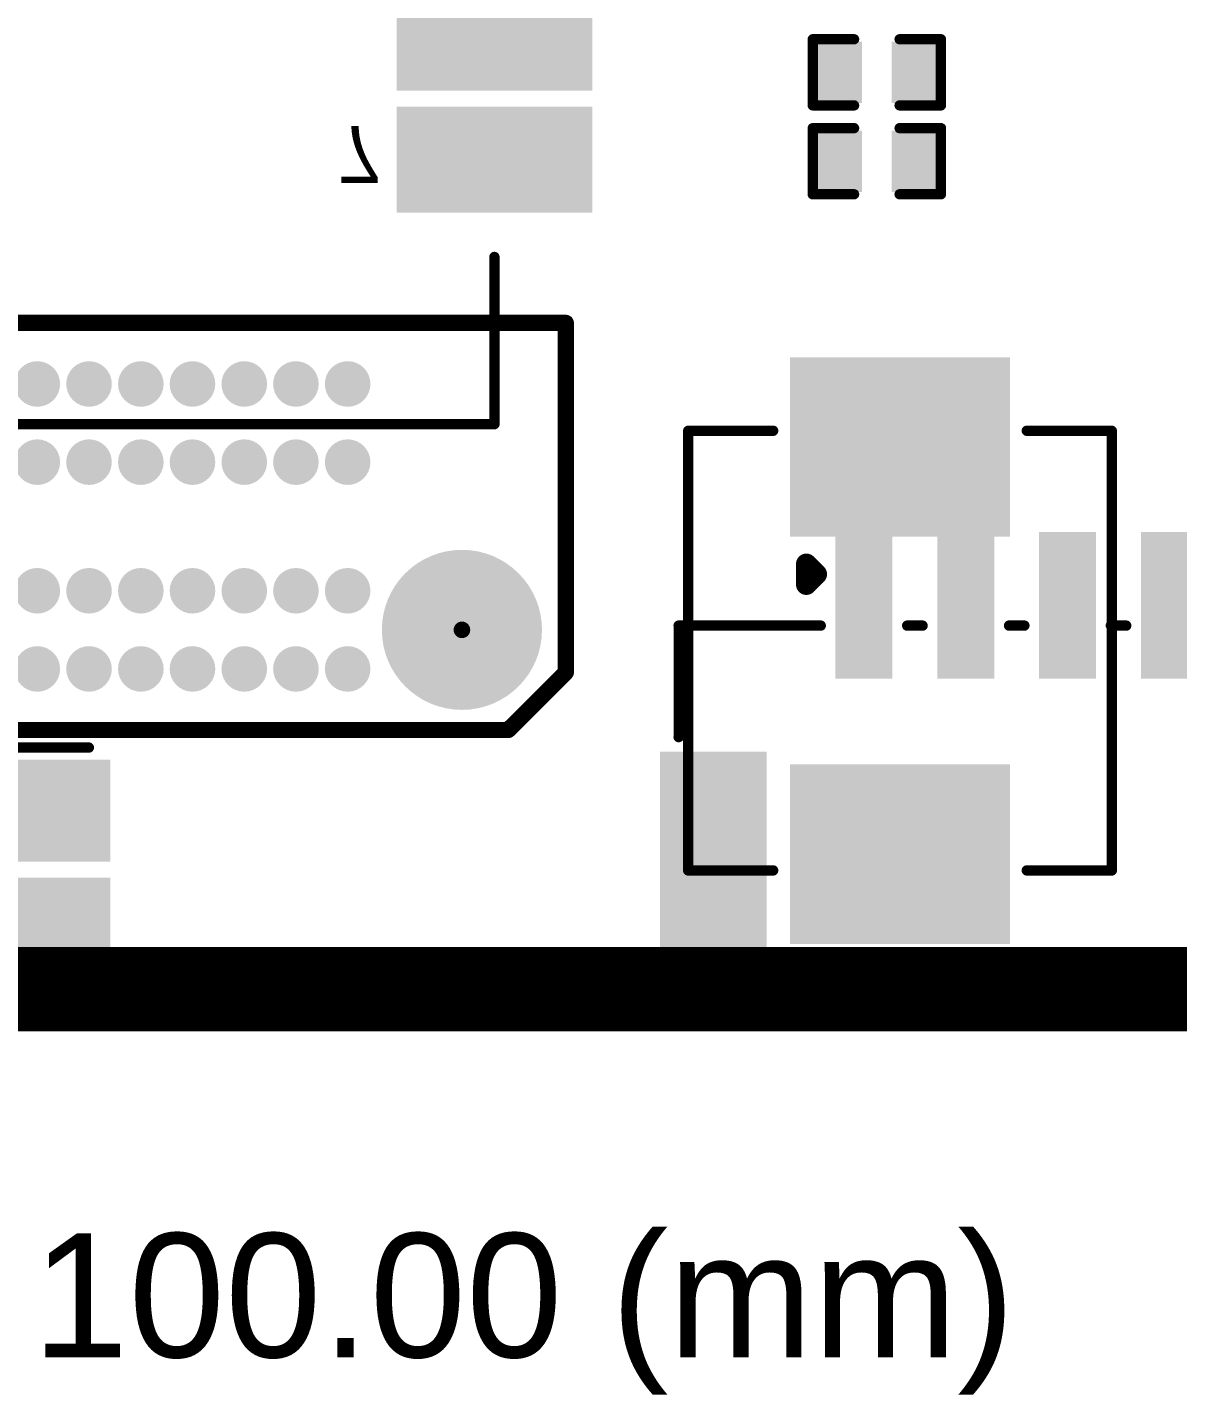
# Model space of a CAD drawing. Header units: inches. Extents: x -5 to 5450, y -4 to 5452.
# Drawn here: x 37.6 to 51.73, y -3.73 to 13.06 of the extents above; entities that cross this region are included whole.
import ezdxf

# ---------------------------------------------------------------- set-up
doc = ezdxf.new("R2010")
doc.units = ezdxf.units.IN
for name, color, linetype in [('Board_outline', 216, 'Continuous'), ('Bottom Layer', 5, 'Continuous'), ('Bottom Overlay', 54, 'Continuous'), ('Bottom Paste', 16, 'Continuous'), ('Bottom Solder', 6, 'Continuous'), ('Ground', 76, 'Continuous'), ('Pad Holes', 156, 'Continuous'), ('Power', 16, 'Continuous'), ('Top Layer', 1, 'Continuous'), ('Top Overlay', 2, 'Continuous'), ('Top Paste', 8, 'Continuous'), ('Top Solder', 216, 'Continuous')]:
    doc.layers.add(name, color=color, linetype=linetype)
doc.styles.add('Arial', font='', dxfattribs={"height": 0.2})
doc.styles.get('Arial').set_extended_font_data('Arial')

# ---------------------------------------------------------------- blocks, each defined once
blk = doc.blocks.new('BL_R8812AF1_B_14')
at = {"layer": 'Bottom Layer'}
for points in [[(12.4, -3.6), (14.6, -3.6), (14.6, -4.7), (12.4, -4.7)], [(12.4, -5.1), (14.6, -5.1), (14.6, -6.2), (12.4, -6.2)]]:
    blk.add_hatch(color=5, dxfattribs=at).paths.add_polyline_path(points)
at = {"layer": 'Bottom Paste'}
for points in [[(12.4, -3.6), (14.6, -3.6), (14.6, -4.7), (12.4, -4.7)], [(12.4, -5.1), (14.6, -5.1), (14.6, -6.2), (12.4, -6.2)]]:
    blk.add_hatch(color=16, dxfattribs=at).paths.add_polyline_path(points)
at = {"layer": 'Bottom Solder'}
for points in [[(12.298, -3.498), (14.702, -3.498), (14.702, -4.802), (12.298, -4.802)], [(12.298, -4.998), (14.702, -4.998), (14.702, -6.302), (12.298, -6.302)]]:
    blk.add_hatch(color=6, dxfattribs=at).paths.add_polyline_path(points)
at = {"layer": 'Bottom Overlay'}
for points in [[(13.5, -8.9, 0.127, 0.127, 0), (13.5, -6.846, 0.127, 0.127, 0)], [(-13.5, -8.9, 0.127, 0.127, 0), (13.5, -8.9, 0.127, 0.127, 0)]]:
    blk.add_lwpolyline(points, format="xyseb", dxfattribs=at)
for points in [[(13.468, -6.846, 0.0635, 0.0635, 1), (13.532, -6.846, 0.0635, 0.0635, 1)], [(13.468, -8.9, 0.0635, 0.0635, 1), (13.532, -8.9, 0.0635, 0.0635, 1)], [(13.468, -8.9, 0.0635, 0.0635, 1), (13.532, -8.9, 0.0635, 0.0635, 1)]]:
    blk.add_lwpolyline(points, format="xyseb", close=True, dxfattribs=at)
at = {"layer": 'Bottom Overlay', "style": 'Arial', "text_generation_flag": 2}
blk.add_text('7', height=0.7, rotation=180, dxfattribs=at).set_placement((11.57, -5.236))
blk = doc.blocks.new('EVQ_P7J01P_B_21')
at = {"layer": 'Bottom Layer'}
for points in [[(-2.5, 1.25), (-1.1, 1.25), (-1.1, 0.2), (-2.5, 0.2)], [(1.1, 1.25), (2.5, 1.25), (2.5, 0.2), (1.1, 0.2)], [(-2.5, -0.2), (-1.1, -0.2), (-1.1, -1.25), (-2.5, -1.25)], [(1.1, -0.2), (2.5, -0.2), (2.5, -1.25), (1.1, -1.25)]]:
    blk.add_hatch(color=5, dxfattribs=at).paths.add_polyline_path(points)
at = {"layer": 'Bottom Paste'}
for points in [[(-2.5, 1.25), (-1.1, 1.25), (-1.1, 0.2), (-2.5, 0.2)], [(1.1, 1.25), (2.5, 1.25), (2.5, 0.2), (1.1, 0.2)], [(-2.5, -0.2), (-1.1, -0.2), (-1.1, -1.25), (-2.5, -1.25)], [(1.1, -0.2), (2.5, -0.2), (2.5, -1.25), (1.1, -1.25)]]:
    blk.add_hatch(color=16, dxfattribs=at).paths.add_polyline_path(points)
at = {"layer": 'Bottom Solder'}
for points in [[(-2.602, 1.352), (-0.998, 1.352), (-0.998, 0.098), (-2.602, 0.098)], [(0.998, 1.352), (2.602, 1.352), (2.602, 0.098), (0.998, 0.098)], [(-2.602, -0.098), (-0.998, -0.098), (-0.998, -1.352), (-2.602, -1.352)], [(0.998, -0.098), (2.602, -0.098), (2.602, -1.352), (0.998, -1.352)]]:
    blk.add_hatch(color=6, dxfattribs=at).paths.add_polyline_path(points)
at = {"layer": 'Bottom Overlay'}
for points in [[(1.575, 1.473, 0.127, 0.127, 0), (-1.6, 1.473, 0.127, 0.127, 0)], [(-0.838, 1.194, 0.127, 0.127, 0), (-0.838, 0.965, 0.127, 0.127, 0)], [(-0.686, 0.813, 0.127, 0.127, 0), (-0.838, 0.965, 0.127, 0.127, 0)], [(-0.33, 0.813, 0.127, 0.127, 0), (-0.686, 0.813, 0.127, 0.127, 0)], [(2.311, -1.499, 0.127, 0.127, 0), (-2.337, -1.499, 0.127, 0.127, 0)]]:
    blk.add_lwpolyline(points, format="xyseb", dxfattribs=at)
for points in [[(-1.632, 1.473, 0.0635, 0.0635, 1), (-1.568, 1.473, 0.0635, 0.0635, 1)], [(1.543, 1.473, 0.0635, 0.0635, 1), (1.607, 1.473, 0.0635, 0.0635, 1)], [(-0.87, 1.194, 0.0635, 0.0635, 1), (-0.806, 1.194, 0.0635, 0.0635, 1)], [(-0.87, 0.965, 0.0635, 0.0635, 1), (-0.806, 0.965, 0.0635, 0.0635, 1)], [(-0.87, 0.965, 0.0635, 0.0635, 1), (-0.806, 0.965, 0.0635, 0.0635, 1)], [(-0.718, 0.813, 0.0635, 0.0635, 1), (-0.654, 0.813, 0.0635, 0.0635, 1)], [(-0.718, 0.813, 0.0635, 0.0635, 1), (-0.654, 0.813, 0.0635, 0.0635, 1)], [(-0.362, 0.813, 0.0635, 0.0635, 1), (-0.298, 0.813, 0.0635, 0.0635, 1)], [(-2.369, -1.499, 0.0635, 0.0635, 1), (-2.305, -1.499, 0.0635, 0.0635, 1)], [(2.28, -1.499, 0.0635, 0.0635, 1), (2.343, -1.499, 0.0635, 0.0635, 1)]]:
    blk.add_lwpolyline(points, format="xyseb", close=True, dxfattribs=at)
at = {"layer": 'Bottom Overlay', "style": 'Arial', "text_generation_flag": 2}
blk.add_text('PCB EDGE', height=0.3, rotation=90, dxfattribs=at).set_placement((0.205, 1.17))
blk = doc.blocks.new('YSPI0520_2R2M__B_146')
at = {"layer": 'Bottom Layer'}
for points in [[(-3.5, 1.25), (-1.5, 1.25), (-1.5, -1.25), (-3.5, -1.25)], [(1.5, 1.25), (3.5, 1.25), (3.5, -1.25), (1.5, -1.25)]]:
    blk.add_hatch(color=5, dxfattribs=at).paths.add_polyline_path(points)
at = {"layer": 'Bottom Paste'}
for points in [[(-3.5, 1.25), (-1.5, 1.25), (-1.5, -1.25), (-3.5, -1.25)], [(1.5, 1.25), (3.5, 1.25), (3.5, -1.25), (1.5, -1.25)]]:
    blk.add_hatch(color=16, dxfattribs=at).paths.add_polyline_path(points)
at = {"layer": 'Bottom Solder'}
for points in [[(-3.602, 1.352), (-1.398, 1.352), (-1.398, -1.352), (-3.602, -1.352)], [(1.398, 1.352), (3.602, 1.352), (3.602, -1.352), (1.398, -1.352)]]:
    blk.add_hatch(color=6, dxfattribs=at).paths.add_polyline_path(points)
at = {"layer": 'Bottom Overlay'}
for points in [[(-2.7, 1.557, 0.127, 0.127, 0), (-2.7, 2.6, 0.127, 0.127, 0)], [(2.7, 2.6, 0.127, 0.127, 0), (-2.7, 2.6, 0.127, 0.127, 0)], [(2.7, 1.557, 0.127, 0.127, 0), (2.7, 2.6, 0.127, 0.127, 0)], [(-2.7, -2.6, 0.127, 0.127, 0), (-2.7, -1.557, 0.127, 0.127, 0)], [(2.7, -2.6, 0.127, 0.127, 0), (2.7, -1.557, 0.127, 0.127, 0)], [(2.7, -2.6, 0.127, 0.127, 0), (-2.7, -2.6, 0.127, 0.127, 0)]]:
    blk.add_lwpolyline(points, format="xyseb", dxfattribs=at)
for points in [[(-2.732, 2.6, 0.0635, 0.0635, 1), (-2.668, 2.6, 0.0635, 0.0635, 1)], [(-2.732, 2.6, 0.0635, 0.0635, 1), (-2.668, 2.6, 0.0635, 0.0635, 1)], [(2.668, 2.6, 0.0635, 0.0635, 1), (2.732, 2.6, 0.0635, 0.0635, 1)], [(2.668, 2.6, 0.0635, 0.0635, 1), (2.732, 2.6, 0.0635, 0.0635, 1)], [(-2.732, 1.557, 0.0635, 0.0635, 1), (-2.668, 1.557, 0.0635, 0.0635, 1)], [(2.668, 1.557, 0.0635, 0.0635, 1), (2.732, 1.557, 0.0635, 0.0635, 1)], [(-2.732, -1.557, 0.0635, 0.0635, 1), (-2.668, -1.557, 0.0635, 0.0635, 1)], [(2.668, -1.557, 0.0635, 0.0635, 1), (2.732, -1.557, 0.0635, 0.0635, 1)], [(-2.732, -2.6, 0.0635, 0.0635, 1), (-2.668, -2.6, 0.0635, 0.0635, 1)], [(-2.732, -2.6, 0.0635, 0.0635, 1), (-2.668, -2.6, 0.0635, 0.0635, 1)], [(2.668, -2.6, 0.0635, 0.0635, 1), (2.732, -2.6, 0.0635, 0.0635, 1)], [(2.668, -2.6, 0.0635, 0.0635, 1), (2.732, -2.6, 0.0635, 0.0635, 1)]]:
    blk.add_lwpolyline(points, format="xyseb", close=True, dxfattribs=at)
blk = doc.blocks.new('ADM6_30_01_5_L_4_2_A_TR_157')
at = {"layer": 'Bottom Solder'}
h = blk.add_hatch(color=6, dxfattribs=at)
edge = h.paths.add_edge_path()
edge.add_arc((-10.61, 1.27), 0.102, 0, 360)
at = {"layer": 'Ground'}
h = blk.add_hatch(color=76, dxfattribs=at)
edge = h.paths.add_edge_path()
edge.add_arc((-10.61, 1.27), 0.983, 0, 360)
at = {"layer": 'Pad Holes'}
h = blk.add_hatch(color=7, dxfattribs=at)
edge = h.paths.add_edge_path()
edge.add_arc((-10.61, 1.27), 0.475, 0, 360)
at = {"layer": 'Power'}
h = blk.add_hatch(color=16, dxfattribs=at)
edge = h.paths.add_edge_path()
edge.add_arc((-10.61, 1.27), 0.983, 0, 360)
at = {"layer": 'Top Layer'}
h = blk.add_hatch(color=1, dxfattribs=at)
edge = h.paths.add_edge_path()
edge.add_arc((-9.207, 1.75), 0.178, 0, 360)
h = blk.add_hatch(color=1, dxfattribs=at)
edge = h.paths.add_edge_path()
edge.add_arc((-8.572, 1.75), 0.178, 0, 360)
h = blk.add_hatch(color=1, dxfattribs=at)
edge = h.paths.add_edge_path()
edge.add_arc((-7.938, 1.75), 0.178, 0, 360)
h = blk.add_hatch(color=1, dxfattribs=at)
edge = h.paths.add_edge_path()
edge.add_arc((-7.302, 1.75), 0.178, 0, 360)
h = blk.add_hatch(color=1, dxfattribs=at)
edge = h.paths.add_edge_path()
edge.add_arc((-6.668, 1.75), 0.178, 0, 360)
h = blk.add_hatch(color=1, dxfattribs=at)
edge = h.paths.add_edge_path()
edge.add_arc((-6.032, 1.75), 0.178, 0, 360)
h = blk.add_hatch(color=1, dxfattribs=at)
edge = h.paths.add_edge_path()
edge.add_arc((-5.397, 1.75), 0.178, 0, 360)
h = blk.add_hatch(color=1, dxfattribs=at)
edge = h.paths.add_edge_path()
edge.add_arc((-9.207, 0.79), 0.178, 0, 360)
h = blk.add_hatch(color=1, dxfattribs=at)
edge = h.paths.add_edge_path()
edge.add_arc((-8.572, 0.79), 0.178, 0, 360)
h = blk.add_hatch(color=1, dxfattribs=at)
edge = h.paths.add_edge_path()
edge.add_arc((-7.938, 0.79), 0.178, 0, 360)
h = blk.add_hatch(color=1, dxfattribs=at)
edge = h.paths.add_edge_path()
edge.add_arc((-7.302, 0.79), 0.178, 0, 360)
h = blk.add_hatch(color=1, dxfattribs=at)
edge = h.paths.add_edge_path()
edge.add_arc((-6.668, 0.79), 0.178, 0, 360)
h = blk.add_hatch(color=1, dxfattribs=at)
edge = h.paths.add_edge_path()
edge.add_arc((-6.032, 0.79), 0.178, 0, 360)
h = blk.add_hatch(color=1, dxfattribs=at)
edge = h.paths.add_edge_path()
edge.add_arc((-5.397, 0.79), 0.178, 0, 360)
h = blk.add_hatch(color=1, dxfattribs=at)
edge = h.paths.add_edge_path()
edge.add_arc((-9.207, -0.79), 0.178, 0, 360)
h = blk.add_hatch(color=1, dxfattribs=at)
edge = h.paths.add_edge_path()
edge.add_arc((-8.572, -0.79), 0.178, 0, 360)
h = blk.add_hatch(color=1, dxfattribs=at)
edge = h.paths.add_edge_path()
edge.add_arc((-7.938, -0.79), 0.178, 0, 360)
h = blk.add_hatch(color=1, dxfattribs=at)
edge = h.paths.add_edge_path()
edge.add_arc((-7.302, -0.79), 0.178, 0, 360)
h = blk.add_hatch(color=1, dxfattribs=at)
edge = h.paths.add_edge_path()
edge.add_arc((-6.668, -0.79), 0.178, 0, 360)
h = blk.add_hatch(color=1, dxfattribs=at)
edge = h.paths.add_edge_path()
edge.add_arc((-6.032, -0.79), 0.178, 0, 360)
h = blk.add_hatch(color=1, dxfattribs=at)
edge = h.paths.add_edge_path()
edge.add_arc((-5.397, -0.79), 0.178, 0, 360)
h = blk.add_hatch(color=1, dxfattribs=at)
edge = h.paths.add_edge_path()
edge.add_arc((-9.207, -1.75), 0.178, 0, 360)
h = blk.add_hatch(color=1, dxfattribs=at)
edge = h.paths.add_edge_path()
edge.add_arc((-8.572, -1.75), 0.178, 0, 360)
h = blk.add_hatch(color=1, dxfattribs=at)
edge = h.paths.add_edge_path()
edge.add_arc((-7.938, -1.75), 0.178, 0, 360)
h = blk.add_hatch(color=1, dxfattribs=at)
edge = h.paths.add_edge_path()
edge.add_arc((-7.302, -1.75), 0.178, 0, 360)
h = blk.add_hatch(color=1, dxfattribs=at)
edge = h.paths.add_edge_path()
edge.add_arc((-6.668, -1.75), 0.178, 0, 360)
h = blk.add_hatch(color=1, dxfattribs=at)
edge = h.paths.add_edge_path()
edge.add_arc((-6.032, -1.75), 0.178, 0, 360)
h = blk.add_hatch(color=1, dxfattribs=at)
edge = h.paths.add_edge_path()
edge.add_arc((-5.397, -1.75), 0.178, 0, 360)
at = {"layer": 'Top Paste'}
h = blk.add_hatch(color=8, dxfattribs=at)
edge = h.paths.add_edge_path()
edge.add_arc((-9.207, 1.75), 0.178, 0, 360)
h = blk.add_hatch(color=8, dxfattribs=at)
edge = h.paths.add_edge_path()
edge.add_arc((-8.572, 1.75), 0.178, 0, 360)
h = blk.add_hatch(color=8, dxfattribs=at)
edge = h.paths.add_edge_path()
edge.add_arc((-7.938, 1.75), 0.178, 0, 360)
h = blk.add_hatch(color=8, dxfattribs=at)
edge = h.paths.add_edge_path()
edge.add_arc((-7.302, 1.75), 0.178, 0, 360)
h = blk.add_hatch(color=8, dxfattribs=at)
edge = h.paths.add_edge_path()
edge.add_arc((-6.668, 1.75), 0.178, 0, 360)
h = blk.add_hatch(color=8, dxfattribs=at)
edge = h.paths.add_edge_path()
edge.add_arc((-6.032, 1.75), 0.178, 0, 360)
h = blk.add_hatch(color=8, dxfattribs=at)
edge = h.paths.add_edge_path()
edge.add_arc((-5.397, 1.75), 0.178, 0, 360)
h = blk.add_hatch(color=8, dxfattribs=at)
edge = h.paths.add_edge_path()
edge.add_arc((-9.207, 0.79), 0.178, 0, 360)
h = blk.add_hatch(color=8, dxfattribs=at)
edge = h.paths.add_edge_path()
edge.add_arc((-8.572, 0.79), 0.178, 0, 360)
h = blk.add_hatch(color=8, dxfattribs=at)
edge = h.paths.add_edge_path()
edge.add_arc((-7.938, 0.79), 0.178, 0, 360)
h = blk.add_hatch(color=8, dxfattribs=at)
edge = h.paths.add_edge_path()
edge.add_arc((-7.302, 0.79), 0.178, 0, 360)
h = blk.add_hatch(color=8, dxfattribs=at)
edge = h.paths.add_edge_path()
edge.add_arc((-6.668, 0.79), 0.178, 0, 360)
h = blk.add_hatch(color=8, dxfattribs=at)
edge = h.paths.add_edge_path()
edge.add_arc((-6.032, 0.79), 0.178, 0, 360)
h = blk.add_hatch(color=8, dxfattribs=at)
edge = h.paths.add_edge_path()
edge.add_arc((-5.397, 0.79), 0.178, 0, 360)
h = blk.add_hatch(color=8, dxfattribs=at)
edge = h.paths.add_edge_path()
edge.add_arc((-9.207, -0.79), 0.178, 0, 360)
h = blk.add_hatch(color=8, dxfattribs=at)
edge = h.paths.add_edge_path()
edge.add_arc((-8.572, -0.79), 0.178, 0, 360)
h = blk.add_hatch(color=8, dxfattribs=at)
edge = h.paths.add_edge_path()
edge.add_arc((-7.938, -0.79), 0.178, 0, 360)
h = blk.add_hatch(color=8, dxfattribs=at)
edge = h.paths.add_edge_path()
edge.add_arc((-7.302, -0.79), 0.178, 0, 360)
h = blk.add_hatch(color=8, dxfattribs=at)
edge = h.paths.add_edge_path()
edge.add_arc((-6.668, -0.79), 0.178, 0, 360)
h = blk.add_hatch(color=8, dxfattribs=at)
edge = h.paths.add_edge_path()
edge.add_arc((-6.032, -0.79), 0.178, 0, 360)
h = blk.add_hatch(color=8, dxfattribs=at)
edge = h.paths.add_edge_path()
edge.add_arc((-5.397, -0.79), 0.178, 0, 360)
h = blk.add_hatch(color=8, dxfattribs=at)
edge = h.paths.add_edge_path()
edge.add_arc((-9.207, -1.75), 0.178, 0, 360)
h = blk.add_hatch(color=8, dxfattribs=at)
edge = h.paths.add_edge_path()
edge.add_arc((-8.572, -1.75), 0.178, 0, 360)
h = blk.add_hatch(color=8, dxfattribs=at)
edge = h.paths.add_edge_path()
edge.add_arc((-7.938, -1.75), 0.178, 0, 360)
h = blk.add_hatch(color=8, dxfattribs=at)
edge = h.paths.add_edge_path()
edge.add_arc((-7.302, -1.75), 0.178, 0, 360)
h = blk.add_hatch(color=8, dxfattribs=at)
edge = h.paths.add_edge_path()
edge.add_arc((-6.668, -1.75), 0.178, 0, 360)
h = blk.add_hatch(color=8, dxfattribs=at)
edge = h.paths.add_edge_path()
edge.add_arc((-6.032, -1.75), 0.178, 0, 360)
h = blk.add_hatch(color=8, dxfattribs=at)
edge = h.paths.add_edge_path()
edge.add_arc((-5.397, -1.75), 0.178, 0, 360)
at = {"layer": 'Top Solder'}
h = blk.add_hatch(color=216, dxfattribs=at)
edge = h.paths.add_edge_path()
edge.add_arc((-9.207, 1.75), 0.28, 0, 360)
h = blk.add_hatch(color=216, dxfattribs=at)
edge = h.paths.add_edge_path()
edge.add_arc((-8.572, 1.75), 0.28, 0, 360)
h = blk.add_hatch(color=216, dxfattribs=at)
edge = h.paths.add_edge_path()
edge.add_arc((-7.938, 1.75), 0.28, 0, 360)
h = blk.add_hatch(color=216, dxfattribs=at)
edge = h.paths.add_edge_path()
edge.add_arc((-7.302, 1.75), 0.28, 0, 360)
h = blk.add_hatch(color=216, dxfattribs=at)
edge = h.paths.add_edge_path()
edge.add_arc((-6.668, 1.75), 0.28, 0, 360)
h = blk.add_hatch(color=216, dxfattribs=at)
edge = h.paths.add_edge_path()
edge.add_arc((-6.032, 1.75), 0.28, 0, 360)
h = blk.add_hatch(color=216, dxfattribs=at)
edge = h.paths.add_edge_path()
edge.add_arc((-5.397, 1.75), 0.28, 0, 360)
h = blk.add_hatch(color=216, dxfattribs=at)
edge = h.paths.add_edge_path()
edge.add_arc((-10.61, 1.27), 0.102, 0, 360)
h = blk.add_hatch(color=216, dxfattribs=at)
edge = h.paths.add_edge_path()
edge.add_arc((-9.207, 0.79), 0.28, 0, 360)
h = blk.add_hatch(color=216, dxfattribs=at)
edge = h.paths.add_edge_path()
edge.add_arc((-8.572, 0.79), 0.28, 0, 360)
h = blk.add_hatch(color=216, dxfattribs=at)
edge = h.paths.add_edge_path()
edge.add_arc((-7.938, 0.79), 0.28, 0, 360)
h = blk.add_hatch(color=216, dxfattribs=at)
edge = h.paths.add_edge_path()
edge.add_arc((-7.302, 0.79), 0.28, 0, 360)
h = blk.add_hatch(color=216, dxfattribs=at)
edge = h.paths.add_edge_path()
edge.add_arc((-6.668, 0.79), 0.28, 0, 360)
h = blk.add_hatch(color=216, dxfattribs=at)
edge = h.paths.add_edge_path()
edge.add_arc((-6.032, 0.79), 0.28, 0, 360)
h = blk.add_hatch(color=216, dxfattribs=at)
edge = h.paths.add_edge_path()
edge.add_arc((-5.397, 0.79), 0.28, 0, 360)
h = blk.add_hatch(color=216, dxfattribs=at)
edge = h.paths.add_edge_path()
edge.add_arc((-9.207, -0.79), 0.28, 0, 360)
h = blk.add_hatch(color=216, dxfattribs=at)
edge = h.paths.add_edge_path()
edge.add_arc((-8.572, -0.79), 0.28, 0, 360)
h = blk.add_hatch(color=216, dxfattribs=at)
edge = h.paths.add_edge_path()
edge.add_arc((-7.938, -0.79), 0.28, 0, 360)
h = blk.add_hatch(color=216, dxfattribs=at)
edge = h.paths.add_edge_path()
edge.add_arc((-7.302, -0.79), 0.28, 0, 360)
h = blk.add_hatch(color=216, dxfattribs=at)
edge = h.paths.add_edge_path()
edge.add_arc((-6.668, -0.79), 0.28, 0, 360)
h = blk.add_hatch(color=216, dxfattribs=at)
edge = h.paths.add_edge_path()
edge.add_arc((-6.032, -0.79), 0.28, 0, 360)
h = blk.add_hatch(color=216, dxfattribs=at)
edge = h.paths.add_edge_path()
edge.add_arc((-5.397, -0.79), 0.28, 0, 360)
h = blk.add_hatch(color=216, dxfattribs=at)
edge = h.paths.add_edge_path()
edge.add_arc((-9.207, -1.75), 0.28, 0, 360)
h = blk.add_hatch(color=216, dxfattribs=at)
edge = h.paths.add_edge_path()
edge.add_arc((-8.572, -1.75), 0.28, 0, 360)
h = blk.add_hatch(color=216, dxfattribs=at)
edge = h.paths.add_edge_path()
edge.add_arc((-7.938, -1.75), 0.28, 0, 360)
h = blk.add_hatch(color=216, dxfattribs=at)
edge = h.paths.add_edge_path()
edge.add_arc((-7.302, -1.75), 0.28, 0, 360)
h = blk.add_hatch(color=216, dxfattribs=at)
edge = h.paths.add_edge_path()
edge.add_arc((-6.668, -1.75), 0.28, 0, 360)
h = blk.add_hatch(color=216, dxfattribs=at)
edge = h.paths.add_edge_path()
edge.add_arc((-6.032, -1.75), 0.28, 0, 360)
h = blk.add_hatch(color=216, dxfattribs=at)
edge = h.paths.add_edge_path()
edge.add_arc((-5.397, -1.75), 0.28, 0, 360)
at = {"layer": 'Top Overlay'}
for points in [[(-11.178, 2.5, 0.2, 0.2, 0), (-11.885, 1.793, 0.2, 0.2, 0)], [(11.178, 2.5, 0.2, 0.2, 0), (-11.178, 2.5, 0.2, 0.2, 0)], [(-11.885, 1.793, 0.2, 0.2, 0), (-11.885, -2.5, 0.2, 0.2, 0)], [(11.885, -2.5, 0.2, 0.2, 0), (-11.885, -2.5, 0.2, 0.2, 0)]]:
    blk.add_lwpolyline(points, format="xyseb", dxfattribs=at)
for points in [[(-11.228, 2.5, 0.1, 0.1, 1), (-11.128, 2.5, 0.1, 0.1, 1)], [(-11.228, 2.5, 0.1, 0.1, 1), (-11.128, 2.5, 0.1, 0.1, 1)], [(-11.935, 1.793, 0.1, 0.1, 1), (-11.835, 1.793, 0.1, 0.1, 1)], [(-11.935, 1.793, 0.1, 0.1, 1), (-11.835, 1.793, 0.1, 0.1, 1)], [(-11.935, -2.5, 0.1, 0.1, 1), (-11.835, -2.5, 0.1, 0.1, 1)], [(-11.935, -2.5, 0.1, 0.1, 1), (-11.835, -2.5, 0.1, 0.1, 1)]]:
    blk.add_lwpolyline(points, format="xyseb", close=True, dxfattribs=at)
blk = doc.blocks.new('SM08B_GHS_TB_LF__SN__158')
at = {"layer": 'Top Layer'}
for points in [[(-4.675, 2.45), (-4.075, 2.45), (-4.075, 0.75), (-4.675, 0.75)], [(-3.425, 2.45), (-2.825, 2.45), (-2.825, 0.75), (-3.425, 0.75)], [(-2.175, 2.45), (-1.575, 2.45), (-1.575, 0.75), (-2.175, 0.75)], [(-0.925, 2.45), (-0.325, 2.45), (-0.325, 0.75), (-0.925, 0.75)], [(0.325, 2.45), (0.925, 2.45), (0.925, 0.75), (0.325, 0.75)], [(1.575, 2.45), (2.175, 2.45), (2.175, 0.75), (1.575, 0.75)], [(2.825, 2.45), (3.425, 2.45), (3.425, 0.75), (2.825, 0.75)], [(4.075, 2.45), (4.675, 2.45), (4.675, 0.75), (4.075, 0.75)], [(-6.83, -0.25), (-5.62, -0.25), (-5.62, -2.95), (-6.83, -2.95)], [(5.62, -0.25), (6.83, -0.25), (6.83, -2.95), (5.62, -2.95)]]:
    blk.add_hatch(color=1, dxfattribs=at).paths.add_polyline_path(points)
at = {"layer": 'Top Paste'}
for points in [[(-4.675, 2.45), (-4.075, 2.45), (-4.075, 0.75), (-4.675, 0.75)], [(-3.425, 2.45), (-2.825, 2.45), (-2.825, 0.75), (-3.425, 0.75)], [(-2.175, 2.45), (-1.575, 2.45), (-1.575, 0.75), (-2.175, 0.75)], [(-0.925, 2.45), (-0.325, 2.45), (-0.325, 0.75), (-0.925, 0.75)], [(0.325, 2.45), (0.925, 2.45), (0.925, 0.75), (0.325, 0.75)], [(1.575, 2.45), (2.175, 2.45), (2.175, 0.75), (1.575, 0.75)], [(2.825, 2.45), (3.425, 2.45), (3.425, 0.75), (2.825, 0.75)], [(4.075, 2.45), (4.675, 2.45), (4.675, 0.75), (4.075, 0.75)], [(-6.83, -0.25), (-5.62, -0.25), (-5.62, -2.95), (-6.83, -2.95)], [(5.62, -0.25), (6.83, -0.25), (6.83, -2.95), (5.62, -2.95)]]:
    blk.add_hatch(color=8, dxfattribs=at).paths.add_polyline_path(points)
at = {"layer": 'Top Solder'}
for points in [[(-4.725, 2.5), (-4.025, 2.5), (-4.025, 0.7), (-4.725, 0.7)], [(-3.475, 2.5), (-2.775, 2.5), (-2.775, 0.7), (-3.475, 0.7)], [(-2.225, 2.5), (-1.525, 2.5), (-1.525, 0.7), (-2.225, 0.7)], [(-0.975, 2.5), (-0.275, 2.5), (-0.275, 0.7), (-0.975, 0.7)], [(0.275, 2.5), (0.975, 2.5), (0.975, 0.7), (0.275, 0.7)], [(1.525, 2.5), (2.225, 2.5), (2.225, 0.7), (1.525, 0.7)], [(2.775, 2.5), (3.475, 2.5), (3.475, 0.7), (2.775, 0.7)], [(4.025, 2.5), (4.725, 2.5), (4.725, 0.7), (4.025, 0.7)], [(-6.88, -0.2), (-5.57, -0.2), (-5.57, -3), (-6.88, -3)], [(5.57, -0.2), (6.88, -0.2), (6.88, -3), (5.57, -3)]]:
    blk.add_hatch(color=216, dxfattribs=at).paths.add_polyline_path(points)
at = {"layer": 'Top Overlay'}
for points in [[(-5.082, 2.108, 0.254, 0.254, 0), (-4.955, 1.981, 0.254, 0.254, 0)], [(-5.082, 1.854, 0.254, 0.254, 0), (-5.082, 2.108, 0.254, 0.254, 0)], [(-5.082, 1.854, 0.254, 0.254, 0), (-4.955, 1.981, 0.254, 0.254, 0)], [(-6.65, -0.019, 0.127, 0.127, 0), (-6.65, 1.35, 0.127, 0.127, 0)], [(-6.65, 1.35, 0.127, 0.127, 0), (-4.906, 1.35, 0.127, 0.127, 0)], [(-3.844, 1.35, 0.127, 0.127, 0), (-3.656, 1.35, 0.127, 0.127, 0)], [(-2.594, 1.35, 0.127, 0.127, 0), (-2.406, 1.35, 0.127, 0.127, 0)], [(-1.344, 1.35, 0.127, 0.127, 0), (-1.156, 1.35, 0.127, 0.127, 0)], [(-0.094, 1.35, 0.127, 0.127, 0), (0.094, 1.35, 0.127, 0.127, 0)], [(1.156, 1.35, 0.127, 0.127, 0), (1.344, 1.35, 0.127, 0.127, 0)], [(2.406, 1.35, 0.127, 0.127, 0), (2.594, 1.35, 0.127, 0.127, 0)], [(3.656, 1.35, 0.127, 0.127, 0), (3.844, 1.35, 0.127, 0.127, 0)], [(4.906, 1.35, 0.127, 0.127, 0), (6.6, 1.35, 0.127, 0.127, 0)], [(6.6, -0.019, 0.127, 0.127, 0), (6.6, 1.35, 0.127, 0.127, 0)], [(-5.389, -2.75, 0.127, 0.127, 0), (5.3, -2.75, 0.127, 0.127, 0)]]:
    blk.add_lwpolyline(points, format="xyseb", dxfattribs=at)
for points in [[(-5.146, 2.108, 0.127, 0.127, 1), (-5.019, 2.108, 0.127, 0.127, 1)], [(-5.146, 2.108, 0.127, 0.127, 1), (-5.019, 2.108, 0.127, 0.127, 1)], [(-5.019, 1.981, 0.127, 0.127, 1), (-4.892, 1.981, 0.127, 0.127, 1)], [(-5.019, 1.981, 0.127, 0.127, 1), (-4.892, 1.981, 0.127, 0.127, 1)], [(-5.146, 1.854, 0.127, 0.127, 1), (-5.019, 1.854, 0.127, 0.127, 1)], [(-5.146, 1.854, 0.127, 0.127, 1), (-5.019, 1.854, 0.127, 0.127, 1)], [(-6.682, 1.35, 0.0637, 0.0637, 1), (-6.618, 1.35, 0.0637, 0.0637, 1)], [(-6.682, 1.35, 0.0637, 0.0637, 1), (-6.618, 1.35, 0.0637, 0.0637, 1)], [(-4.938, 1.35, 0.0637, 0.0637, 1), (-4.874, 1.35, 0.0637, 0.0637, 1)], [(-3.876, 1.35, 0.0637, 0.0637, 1), (-3.812, 1.35, 0.0637, 0.0637, 1)], [(-3.688, 1.35, 0.0637, 0.0637, 1), (-3.624, 1.35, 0.0637, 0.0637, 1)], [(-2.626, 1.35, 0.0637, 0.0637, 1), (-2.562, 1.35, 0.0637, 0.0637, 1)], [(-2.438, 1.35, 0.0637, 0.0637, 1), (-2.374, 1.35, 0.0637, 0.0637, 1)], [(-1.376, 1.35, 0.0637, 0.0637, 1), (-1.312, 1.35, 0.0637, 0.0637, 1)], [(-1.188, 1.35, 0.0637, 0.0637, 1), (-1.124, 1.35, 0.0637, 0.0637, 1)], [(-0.126, 1.35, 0.0637, 0.0637, 1), (-0.062, 1.35, 0.0637, 0.0637, 1)], [(0.062, 1.35, 0.0637, 0.0637, 1), (0.126, 1.35, 0.0637, 0.0637, 1)], [(1.124, 1.35, 0.0637, 0.0637, 1), (1.188, 1.35, 0.0637, 0.0637, 1)], [(1.312, 1.35, 0.0637, 0.0637, 1), (1.376, 1.35, 0.0637, 0.0637, 1)], [(2.374, 1.35, 0.0637, 0.0637, 1), (2.438, 1.35, 0.0637, 0.0637, 1)], [(2.562, 1.35, 0.0637, 0.0637, 1), (2.626, 1.35, 0.0637, 0.0637, 1)], [(3.624, 1.35, 0.0637, 0.0637, 1), (3.688, 1.35, 0.0637, 0.0637, 1)], [(3.812, 1.35, 0.0637, 0.0637, 1), (3.876, 1.35, 0.0637, 0.0637, 1)], [(4.874, 1.35, 0.0637, 0.0637, 1), (4.938, 1.35, 0.0637, 0.0637, 1)], [(6.568, 1.35, 0.0637, 0.0637, 1), (6.632, 1.35, 0.0637, 0.0637, 1)], [(6.568, 1.35, 0.0637, 0.0637, 1), (6.632, 1.35, 0.0637, 0.0637, 1)], [(-6.682, -0.019, 0.0637, 0.0637, 1), (-6.618, -0.019, 0.0637, 0.0637, 1)], [(6.568, -0.019, 0.0637, 0.0637, 1), (6.632, -0.019, 0.0637, 0.0637, 1)], [(-5.421, -2.75, 0.0637, 0.0637, 1), (-5.357, -2.75, 0.0637, 0.0637, 1)], [(5.268, -2.75, 0.0637, 0.0637, 1), (5.332, -2.75, 0.0637, 0.0637, 1)]]:
    blk.add_lwpolyline(points, format="xyseb", close=True, dxfattribs=at)
blk = doc.blocks.new('____0402_210')
at = {"layer": 'Top Layer'}
for points in [[(-0.699, -0.318), (-0.699, 0.318), (-0.241, 0.318), (-0.241, -0.318)], [(0.241, -0.318), (0.241, 0.318), (0.699, 0.318), (0.699, -0.318)]]:
    blk.add_hatch(color=1, dxfattribs=at).paths.add_polyline_path(points)
at = {"layer": 'Top Paste'}
for points in [[(-0.699, -0.318), (-0.699, 0.318), (-0.241, 0.318), (-0.241, -0.318)], [(0.241, -0.318), (0.241, 0.318), (0.699, 0.318), (0.699, -0.318)]]:
    blk.add_hatch(color=8, dxfattribs=at).paths.add_polyline_path(points)
at = {"layer": 'Top Solder'}
for points in [[(-0.758, -0.377), (-0.758, 0.377), (-0.181, 0.377), (-0.181, -0.377)], [(0.181, -0.377), (0.181, 0.377), (0.758, 0.377), (0.758, -0.377)]]:
    blk.add_hatch(color=216, dxfattribs=at).paths.add_polyline_path(points)
at = {"layer": 'Top Overlay'}
for points in [[(-0.279, 0.406, 0.127, 0.127, 0), (-0.787, 0.406, 0.127, 0.127, 0)], [(-0.787, 0.406, 0.127, 0.127, 0), (-0.787, -0.406, 0.127, 0.127, 0)], [(0.787, 0.406, 0.127, 0.127, 0), (0.279, 0.406, 0.127, 0.127, 0)], [(0.787, 0.406, 0.127, 0.127, 0), (0.787, -0.406, 0.127, 0.127, 0)], [(-0.279, -0.406, 0.127, 0.127, 0), (-0.787, -0.406, 0.127, 0.127, 0)], [(0.787, -0.406, 0.127, 0.127, 0), (0.279, -0.406, 0.127, 0.127, 0)]]:
    blk.add_lwpolyline(points, format="xyseb", dxfattribs=at)
for points in [[(-0.819, 0.406, 0.0635, 0.0635, 1), (-0.756, 0.406, 0.0635, 0.0635, 1)], [(-0.819, 0.406, 0.0635, 0.0635, 1), (-0.756, 0.406, 0.0635, 0.0635, 1)], [(-0.311, 0.406, 0.0635, 0.0635, 1), (-0.248, 0.406, 0.0635, 0.0635, 1)], [(0.248, 0.406, 0.0635, 0.0635, 1), (0.311, 0.406, 0.0635, 0.0635, 1)], [(0.756, 0.406, 0.0635, 0.0635, 1), (0.819, 0.406, 0.0635, 0.0635, 1)], [(0.756, 0.406, 0.0635, 0.0635, 1), (0.819, 0.406, 0.0635, 0.0635, 1)], [(-0.819, -0.406, 0.0635, 0.0635, 1), (-0.756, -0.406, 0.0635, 0.0635, 1)], [(-0.819, -0.406, 0.0635, 0.0635, 1), (-0.756, -0.406, 0.0635, 0.0635, 1)], [(-0.311, -0.406, 0.0635, 0.0635, 1), (-0.248, -0.406, 0.0635, 0.0635, 1)], [(0.248, -0.406, 0.0635, 0.0635, 1), (0.311, -0.406, 0.0635, 0.0635, 1)], [(0.756, -0.406, 0.0635, 0.0635, 1), (0.819, -0.406, 0.0635, 0.0635, 1)], [(0.756, -0.406, 0.0635, 0.0635, 1), (0.819, -0.406, 0.0635, 0.0635, 1)]]:
    blk.add_lwpolyline(points, format="xyseb", close=True, dxfattribs=at)
blk = doc.blocks.new('C___0402_211')
at = {"layer": 'Top Layer'}
for points in [[(-0.699, -0.318), (-0.699, 0.318), (-0.241, 0.318), (-0.241, -0.318)], [(0.241, -0.318), (0.241, 0.318), (0.699, 0.318), (0.699, -0.318)]]:
    blk.add_hatch(color=1, dxfattribs=at).paths.add_polyline_path(points)
at = {"layer": 'Top Paste'}
for points in [[(-0.699, -0.318), (-0.699, 0.318), (-0.241, 0.318), (-0.241, -0.318)], [(0.241, -0.318), (0.241, 0.318), (0.699, 0.318), (0.699, -0.318)]]:
    blk.add_hatch(color=8, dxfattribs=at).paths.add_polyline_path(points)
at = {"layer": 'Top Solder'}
for points in [[(-0.758, -0.377), (-0.758, 0.377), (-0.181, 0.377), (-0.181, -0.377)], [(0.181, -0.377), (0.181, 0.377), (0.758, 0.377), (0.758, -0.377)]]:
    blk.add_hatch(color=216, dxfattribs=at).paths.add_polyline_path(points)
at = {"layer": 'Top Overlay'}
for points in [[(-0.279, 0.406, 0.127, 0.127, 0), (-0.787, 0.406, 0.127, 0.127, 0)], [(-0.787, 0.406, 0.127, 0.127, 0), (-0.787, -0.406, 0.127, 0.127, 0)], [(0.787, 0.406, 0.127, 0.127, 0), (0.279, 0.406, 0.127, 0.127, 0)], [(0.787, 0.406, 0.127, 0.127, 0), (0.787, -0.406, 0.127, 0.127, 0)], [(-0.279, -0.406, 0.127, 0.127, 0), (-0.787, -0.406, 0.127, 0.127, 0)], [(0.787, -0.406, 0.127, 0.127, 0), (0.279, -0.406, 0.127, 0.127, 0)]]:
    blk.add_lwpolyline(points, format="xyseb", dxfattribs=at)
for points in [[(-0.819, 0.406, 0.0635, 0.0635, 1), (-0.756, 0.406, 0.0635, 0.0635, 1)], [(-0.819, 0.406, 0.0635, 0.0635, 1), (-0.756, 0.406, 0.0635, 0.0635, 1)], [(-0.311, 0.406, 0.0635, 0.0635, 1), (-0.248, 0.406, 0.0635, 0.0635, 1)], [(0.248, 0.406, 0.0635, 0.0635, 1), (0.311, 0.406, 0.0635, 0.0635, 1)], [(0.756, 0.406, 0.0635, 0.0635, 1), (0.819, 0.406, 0.0635, 0.0635, 1)], [(0.756, 0.406, 0.0635, 0.0635, 1), (0.819, 0.406, 0.0635, 0.0635, 1)], [(-0.819, -0.406, 0.0635, 0.0635, 1), (-0.756, -0.406, 0.0635, 0.0635, 1)], [(-0.819, -0.406, 0.0635, 0.0635, 1), (-0.756, -0.406, 0.0635, 0.0635, 1)], [(-0.311, -0.406, 0.0635, 0.0635, 1), (-0.248, -0.406, 0.0635, 0.0635, 1)], [(0.248, -0.406, 0.0635, 0.0635, 1), (0.311, -0.406, 0.0635, 0.0635, 1)], [(0.756, -0.406, 0.0635, 0.0635, 1), (0.819, -0.406, 0.0635, 0.0635, 1)], [(0.756, -0.406, 0.0635, 0.0635, 1), (0.819, -0.406, 0.0635, 0.0635, 1)]]:
    blk.add_lwpolyline(points, format="xyseb", close=True, dxfattribs=at)

msp = doc.modelspace()

# ---------------------------------------------------------------- linework, layer by layer
at = {"layer": 'Board_outline'}
msp.add_lwpolyline([(12.33, 1.237, 0.254, 0.254, 0), (84.33, 1.237, 0.254, 0.254, 0)], format="xyseb", dxfattribs=at)
msp.add_lwpolyline([(12.33, 1.237, 0.254, 0.254, 0), (84.33, 1.237, 0.254, 0.254, 0)], format="xyseb", dxfattribs=at)
at = {"layer": 'Ground'}
msp.add_line((84.33, 1.748), (12.33, 1.748), dxfattribs=at)
msp.add_lwpolyline([(12.33, 1.237, 1.016, 1.016, 0), (84.33, 1.237, 1.016, 1.016, 0)], format="xyseb", dxfattribs=at)
at = {"layer": 'Power'}
msp.add_line((84.33, 1.748), (12.33, 1.748), dxfattribs=at)
msp.add_lwpolyline([(12.33, 1.237, 1.016, 1.016, 0), (84.33, 1.237, 1.016, 1.016, 0)], format="xyseb", dxfattribs=at)

# ---------------------------------------------------------------- block references
for name, p in [('BL_R8812AF1_B_14', (29.839, 17.085)), ('SM08B_GHS_TB_LF__SN__158', (52.251, 4.361))]:
    msp.add_blockref(name, p)
for name, p, rotation in [('____0402_210', (48.034, 12.507), 180), ('C___0402_211', (48.034, 11.415), 180), ('ADM6_30_01_5_L_4_2_A_TR_157', (32.33, 6.929), 180), ('YSPI0520_2R2M__B_146', (48.318, 5.404), 270), ('EVQ_P7J01P_B_21', (36.023, 2.714), 180)]:
    msp.add_blockref(name, p, dxfattribs=dict(rotation=rotation))

# ---------------------------------------------------------------- texts
at = {"layer": 'Top Overlay', "style": 'Arial'}
msp.add_text('100.00 (mm)', height=1.524, dxfattribs=at).set_placement((37.664, -3.276))

doc.saveas('drawing.dxf')
